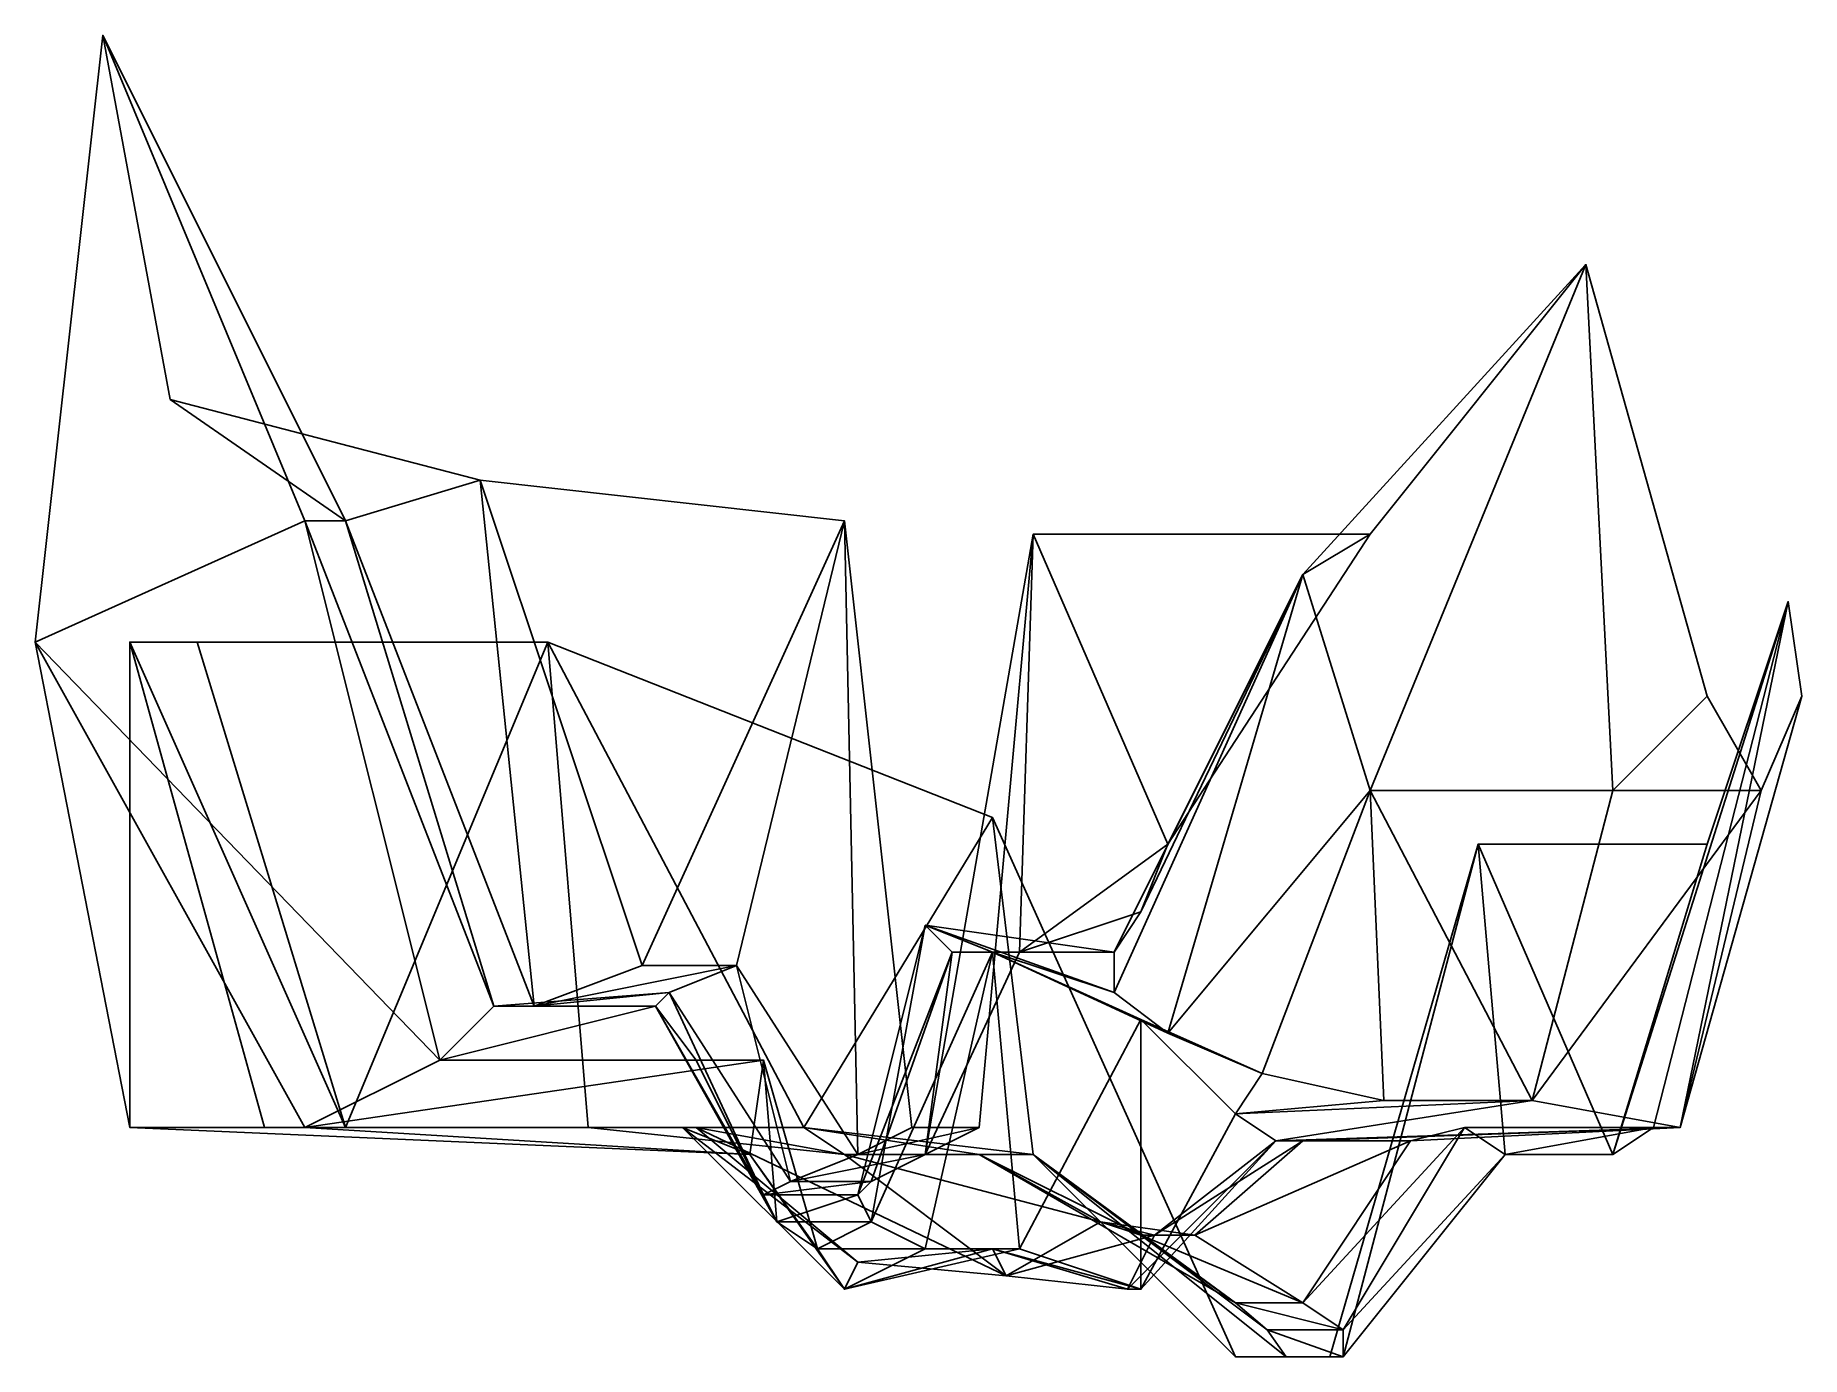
# Model space of a CAD drawing. Extents: x -71 to 60, y -9 to 89.
import ezdxf

# ---------------------------------------------------------------- set-up
doc = ezdxf.new("R2010")
doc.units = 0

msp = doc.modelspace()

# ---------------------------------------------------------------- linework, layer by layer
at = {"color": 1}
for points in [[(-66, 89, 35), (-51, 53, 19), (-71, 44, 3)], [(-61, 62, 55), (-48, 53, 43), (-66, 89, 35)], [(-51, 53, 19), (-66, 89, 35), (-48, 53, 43)], [(28, 33, 19), (23, 49, 39), (44, 72, 41)], [(23, 49, 39), (28, 52, 64), (44, 72, 41)], [(28, 33, 19), (44, 72, 41), (46, 33, 12)], [(53, 40, 16), (46, 33, 12), (44, 72, 41)], [(-61, 62, 55), (-38, 56, 62), (-48, 53, 43)], [(-34, 17, 45), (-48, 53, 43), (-38, 56, 62)], [(-11, 53, 64), (-26, 20, 53), (-38, 56, 62)], [(-38, 56, 62), (-26, 20, 53), (-34, 17, 45)], [(-41, 13, 13), (-71, 44, 3), (-51, 53, 19)], [(-51, 53, 19), (-37, 17, 24), (-41, 13, 13)], [(-51, 53, 19), (-37, 17, 35), (-37, 17, 24)], [(-37, 17, 35), (-51, 53, 19), (-48, 53, 43)], [(-48, 53, 43), (-34, 17, 45), (-37, 17, 35)], [(-26, 20, 53), (-11, 53, 64), (-19, 20, 49)], [(-10, 6, 48), (-19, 20, 49), (-11, 53, 64)], [(-11, 53, 64), (-6, 8, 64), (-10, 6, 48)], [(-5, 6, 46), (-1, 8, 64), (3, 52, 64)], [(3, 52, 64), (2, 21, 43), (-5, 6, 46)], [(2, 21, 43), (3, 52, 64), (13, 29, 48)], [(28, 52, 64), (13, 29, 48), (3, 52, 64)], [(28, 52, 64), (23, 49, 39), (13, 29, 48)], [(13, 15, 17), (9, 18, 27), (23, 49, 39)], [(9, 21, 34), (11, 24, 41), (23, 49, 39)], [(9, 18, 27), (9, 21, 34), (23, 49, 39)], [(11, 24, 41), (13, 29, 48), (23, 49, 39)], [(23, 49, 39), (28, 33, 19), (13, 15, 17)], [(59, 47, -39), (53, 29, -60), (46, 6, -53)], [(46, 6, -53), (49, 8, -39), (59, 47, -39)], [(49, 8, -39), (51, 8, -27), (59, 47, -39)], [(51, 8, -27), (60, 40, -18), (59, 47, -39)], [(-71, 44, 3), (-51, 8, 2), (-64, 8, -5)], [(-71, 44, 3), (-41, 13, 13), (-51, 8, 2)], [(-48, 8, -43), (-59, 44, -53), (-64, 44, -31)], [(-64, 44, -31), (-54, 8, -24), (-48, 8, -43)], [(-64, 44, -31), (-64, 8, -13), (-54, 8, -24)], [(-48, 8, -43), (-33, 44, -62), (-59, 44, -53)], [(-33, 44, -62), (-48, 8, -43), (-30, 8, -50)], [(-33, 44, -62), (-14, 8, -55), (0, 31, -64)], [(-30, 8, -50), (-14, 8, -55), (-33, 44, -62)], [(57, 33, 2), (46, 33, 12), (53, 40, 16)], [(51, 8, -27), (51, 8, -10), (60, 40, -18)], [(51, 8, -10), (57, 33, 2), (60, 40, -18)], [(20, 12, 12), (13, 15, 17), (28, 33, 19)], [(29, 10, 9), (20, 12, 12), (28, 33, 19)], [(40, 10, 4), (29, 10, 9), (28, 33, 19)], [(40, 10, 4), (28, 33, 19), (46, 33, 12)], [(51, 8, -10), (40, 10, 4), (57, 33, 2)], [(46, 33, 12), (57, 33, 2), (40, 10, 4)], [(-14, 8, -55), (3, 6, -52), (0, 31, -64)], [(18, -9, -64), (0, 31, -64), (3, 6, -52)], [(13, 29, 48), (11, 24, 41), (2, 21, 43)], [(36, 29, -64), (25, -9, -64), (26, -9, -57)], [(38, 6, -50), (36, 29, -64), (26, -9, -57)], [(36, 29, -64), (38, 6, -50), (46, 6, -53)], [(36, 29, -64), (46, 6, -53), (53, 29, -60)], [(11, 24, 41), (9, 21, 34), (2, 21, 43)], [(-9, 1, 18), (-10, 3, 27), (-5, 23, 24)], [(-10, 3, 27), (-3, 21, 35), (-5, 23, 24)], [(-5, 23, 24), (0, 21, 14), (-9, 1, 18)], [(9, 21, 34), (-5, 23, 24), (-3, 21, 35)], [(9, 21, 34), (9, 18, 27), (-5, 23, 24)], [(0, 21, 14), (-5, 23, 24), (9, 18, 27)], [(-10, 3, 27), (-9, 4, 37), (-3, 21, 35)], [(-5, -1, 8), (-9, 1, 18), (0, 21, 14)], [(-9, 4, 37), (-5, 6, 46), (-3, 21, 35)], [(2, -1), (-5, -1, 8), (0, 21, 14)], [(2, 21, 43), (-3, 21, 35), (-5, 6, 46)], [(-3, 21, 35), (2, 21, 43), (9, 21, 34)], [(0, 21, 14), (11, 16, 4), (2, -1)], [(9, 18, 27), (13, 15, 17), (0, 21, 14)], [(11, 16, 4), (0, 21, 14), (13, 15, 17)], [(-34, 17, 45), (-19, 20, 49), (-24, 18, 41)], [(-19, 20, 49), (-34, 17, 45), (-26, 20, 53)], [(-15, 4, 38), (-24, 18, 41), (-19, 20, 49)], [(-19, 20, 49), (-10, 6, 48), (-15, 4, 38)], [(-37, 17, 24), (-24, 18, 41), (-25, 17, 23)], [(-24, 18, 41), (-37, 17, 24), (-37, 17, 35)], [(-24, 18, 41), (-37, 17, 35), (-34, 17, 45)], [(-17, 3, 27), (-25, 17, 23), (-24, 18, 41)], [(-24, 18, 41), (-15, 4, 38), (-17, 3, 27)], [(-41, 13, 13), (-25, 17, 23), (-22, 13, 12)], [(-25, 17, 23), (-41, 13, 13), (-37, 17, 24)], [(-16, 1, 18), (-22, 13, 12), (-25, 17, 23)], [(-25, 17, 23), (-17, 3, 27), (-16, 1, 18)], [(11, 16, 4), (11, -4, -4), (2, -1)], [(11, 16, 4), (18, 9), (11, -4, -4)], [(13, 15, 17), (20, 12, 12), (11, 16, 4)], [(18, 9), (11, 16, 4), (20, 12, 12)], [(-51, 8, 2), (-17, 13, 5), (-18, 6, -4)], [(-17, 13, 5), (-51, 8, 2), (-41, 13, 13)], [(-41, 13, 13), (-22, 13, 12), (-17, 13, 5)], [(-16, 1, 18), (-17, 13, 5), (-22, 13, 12)], [(-13, -1, 7), (-18, 6, -4), (-17, 13, 5)], [(-17, 13, 5), (-16, 1, 18), (-13, -1, 7)], [(20, 12, 12), (29, 10, 9), (18, 9)], [(29, 10, 9), (40, 10, 4), (18, 9)], [(21, 7, -11), (18, 9), (40, 10, 4)], [(40, 10, 4), (51, 8, -10), (21, 7, -11)], [(-23, 8, -14), (-54, 8, -24), (-64, 8, -13)], [(-64, 8, -13), (-18, 6, -4), (-23, 8, -14)], [(-18, 6, -4), (-64, 8, -13), (-64, 8, -5)], [(-18, 6, -4), (-64, 8, -5), (-51, 8, 2)], [(-22, 8, -26), (-48, 8, -43), (-54, 8, -24)], [(-54, 8, -24), (-23, 8, -14), (-22, 8, -26)], [(-22, 8, -26), (-30, 8, -50), (-48, 8, -43)], [(-14, 8, -55), (-30, 8, -50), (-11, 6, -35)], [(-30, 8, -50), (-22, 8, -26), (-11, 6, -35)], [(-10, -2, -17), (-22, 8, -26), (-23, 8, -14)], [(-23, 8, -14), (-11, -4, -3), (-10, -2, -17)], [(-11, -4, -3), (-23, 8, -14), (-18, 6, -4)], [(1, -3, -22), (-11, 6, -35), (-22, 8, -26)], [(-22, 8, -26), (-10, -2, -17), (1, -3, -22)], [(-14, 8, -55), (-1, 6, -42), (3, 6, -52)], [(-14, 8, -55), (-11, 6, -35), (-1, 6, -42)], [(-5, 6, 46), (-10, 6, 48), (-1, 8, 64)], [(-6, 8, 64), (-1, 8, 64), (-10, 6, 48)], [(18, 9), (21, 7, -11), (11, -4, -4)], [(23, 7, -19), (21, 7, -11), (51, 8, -10)], [(35, 8, -38), (26, -7, -48), (23, -5, -40)], [(31, 7, -29), (35, 8, -38), (23, -5, -40)], [(51, 8, -10), (51, 8, -27), (23, 7, -19)], [(31, 7, -29), (23, 7, -19), (51, 8, -27)], [(35, 8, -38), (38, 6, -50), (26, -7, -48)], [(35, 8, -38), (31, 7, -29), (51, 8, -27)], [(51, 8, -27), (49, 8, -39), (35, 8, -38)], [(38, 6, -50), (35, 8, -38), (49, 8, -39)], [(49, 8, -39), (46, 6, -53), (38, 6, -50)], [(21, 7, -11), (12, 0, -24), (10, -4, -15)], [(10, -4, -15), (11, -4, -4), (21, 7, -11)], [(23, 7, -19), (15, 0, -33), (12, 0, -24)], [(21, 7, -11), (23, 7, -19), (12, 0, -24)], [(31, 7, -29), (23, -5, -40), (15, 0, -33)], [(23, 7, -19), (31, 7, -29), (15, 0, -33)], [(-18, 6, -4), (-13, -1, 7), (-11, -4, -3)], [(-9, 4, 37), (-15, 4, 38), (-5, 6, 46)], [(-10, 6, 48), (-5, 6, 46), (-15, 4, 38)], [(8, 1, -29), (-1, 6, -42), (-11, 6, -35)], [(1, -3, -22), (8, 1, -29), (-11, 6, -35)], [(18, -5, -44), (3, 6, -52), (-1, 6, -42)], [(11, 0, -38), (18, -5, -44), (-1, 6, -42)], [(8, 1, -29), (11, 0, -38), (-1, 6, -42)], [(21.77, -9, -56.53), (18, -9, -64), (3, 6, -52)], [(20.36, -7, -49.88), (21.77, -9, -56.53), (3, 6, -52)], [(18, -5, -44), (20.36, -7, -49.88), (3, 6, -52)], [(38, 6, -50), (26, -9, -57), (26, -7, -48)], [(-10, 3, 27), (-17, 3, 27), (-9, 4, 37)], [(-15, 4, 38), (-9, 4, 37), (-17, 3, 27)], [(-17, 3, 27), (-10, 3, 27), (-16, 1, 18)], [(-9, 1, 18), (-16, 1, 18), (-10, 3, 27)], [(-16, 1, 18), (-9, 1, 18), (-13, -1, 7)], [(-5, -1, 8), (-13, -1, 7), (-9, 1, 18)], [(1, -3, -22), (12, 0, -24), (8, 1, -29)], [(12, 0, -24), (1, -3, -22), (10, -4, -15)], [(15, 0, -33), (8, 1, -29), (12, 0, -24)], [(8, 1, -29), (15, 0, -33), (11, 0, -38)], [(23, -5, -40), (11, 0, -38), (15, 0, -33)], [(11, 0, -38), (23, -5, -40), (18, -5, -44)], [(-13, -1, 7), (-5, -1, 8), (-11, -4, -3)], [(0, -1, -10), (-10, -2, -17), (-11, -4, -3)], [(0, -1, -10), (-11, -4, -3), (2, -1)], [(-5, -1, 8), (2, -1), (-11, -4, -3)], [(-10, -2, -17), (0, -1, -10), (1, -3, -22)], [(10, -4, -15), (1, -3, -22), (0, -1, -10)], [(10, -4, -15), (0, -1, -10), (11, -4, -4)], [(0, -1, -10), (2, -1), (11, -4, -4)], [(26, -7, -48), (18, -5, -44), (23, -5, -40)], [(18, -5, -44), (26, -7, -48), (20.36, -7, -49.88)], [(26, -9, -57), (20.36, -7, -49.88), (26, -7, -48)], [(20.36, -7, -49.88), (26, -9, -57), (21.77, -9, -56.53)], [(21.77, -9, -56.53), (25, -9, -64), (18, -9, -64)], [(25, -9, -64), (21.77, -9, -56.53), (26, -9, -57)]]:
    msp.add_3dface(points, dxfattribs=at)

doc.saveas('drawing.dxf')
